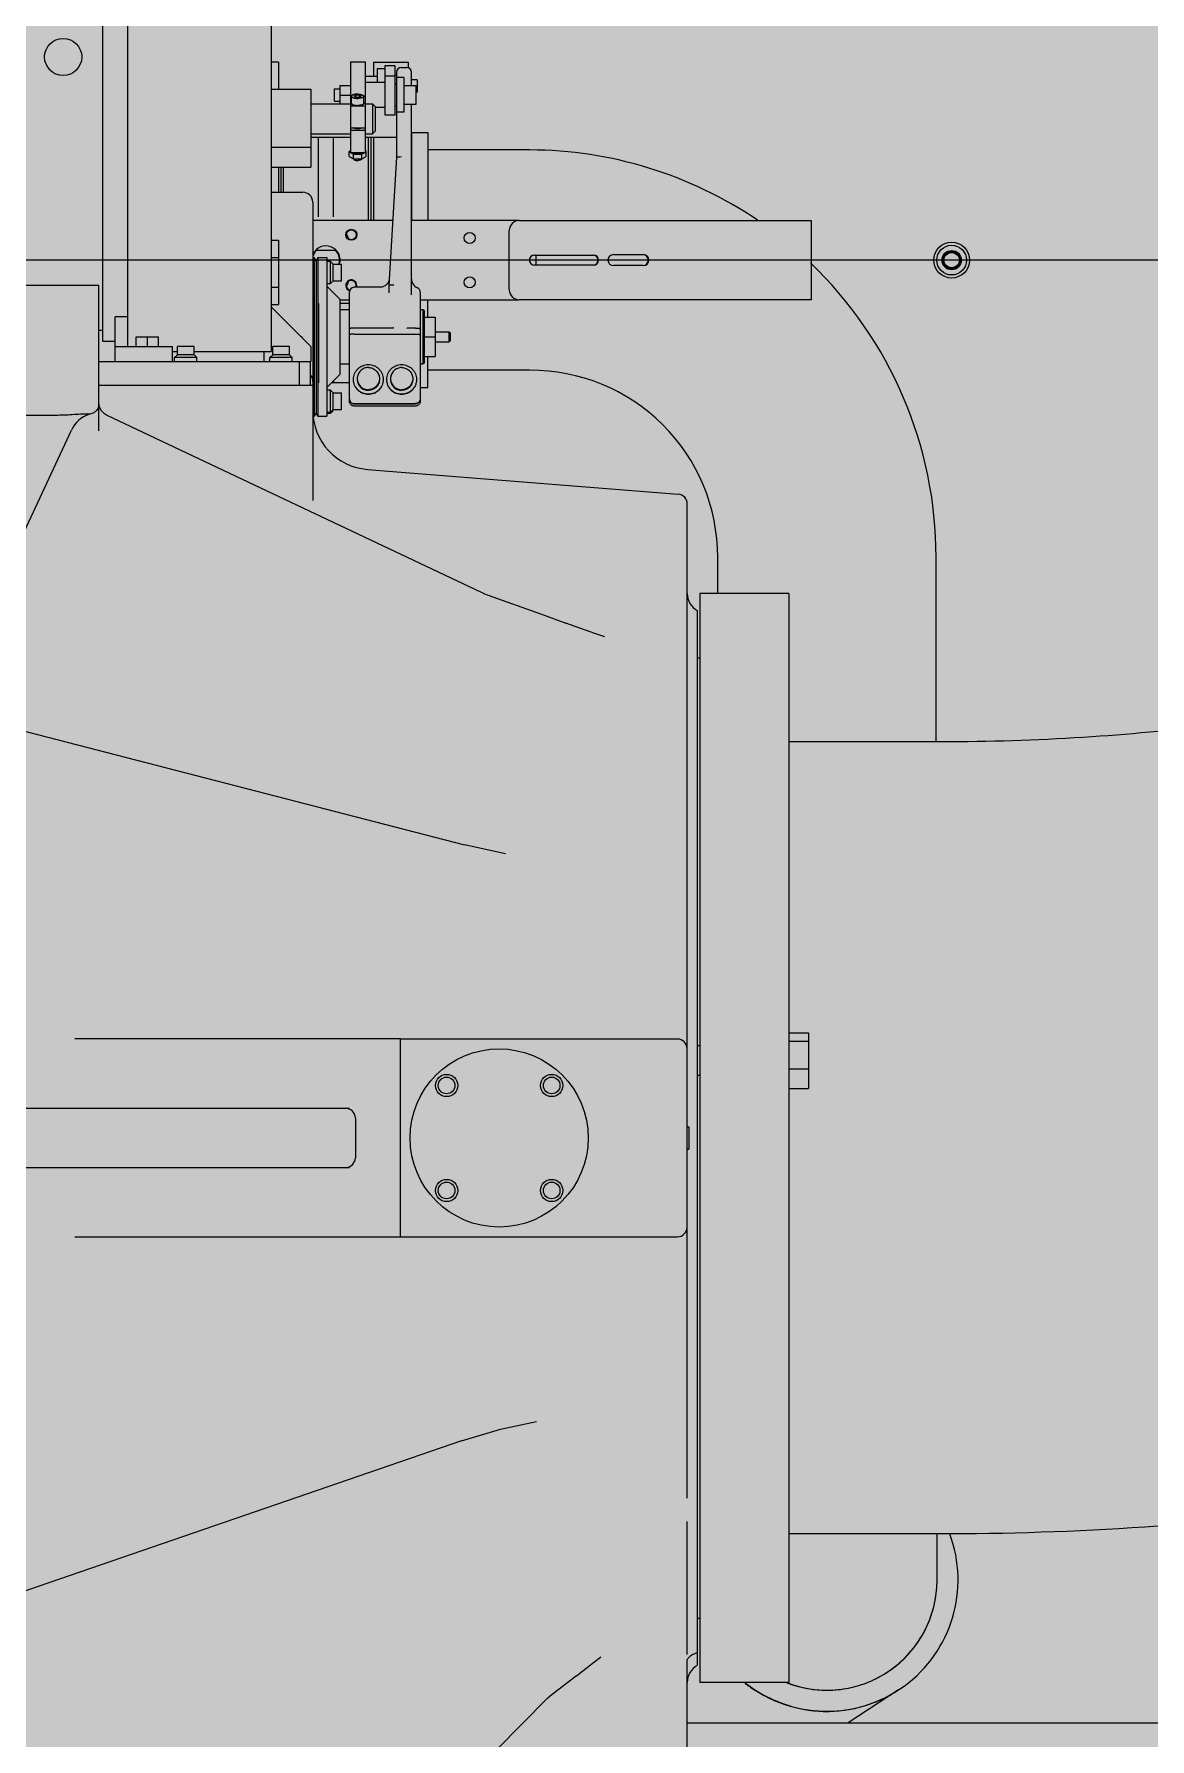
# Model space of a CAD drawing. Extents: x -18489 to 195597, y -1599 to 112111.
# Drawn here: x -14507.4 to -14435.9, y 2060.6 to 2169.8 of the extents above; entities that cross this region are included whole.
import ezdxf

# ---------------------------------------------------------------- set-up
doc = ezdxf.new("R2010")
doc.units = 0
doc.header["$LTSCALE"] = 100
for name, color, linetype in [('188K-SM-03-F10-MECH-EQ-Y2257103$0$0 Xref', 8, 'Continuous'), ('188K-SM-03-F10-MECH-EQ-Y2257103$0$M-EQU-FOUNDATION', 8, 'Continuous'), ('188K-SM-03-F10-MECH-EQ-Y2257103$0$Micron CUP L10 HVAC EQU$0$M-MECH-EQU', 136, 'Continuous'), ('188K-SM-03-F10-MECH-EQ-Y2257103$0$Micron CUP L10 HVAC EQU$0$M-PHASE1 AREA', 252, 'Continuous')]:
    doc.layers.add(name, color=color, linetype=linetype)

# ---------------------------------------------------------------- blocks, each defined once
blk = doc.blocks.new('188K-SM-03-F10-MECH-EQ-Y2257103$0$Micron CUP L10 HVAC EQU$0$A$C0c53ceb0')
at = {"layer": '188K-SM-03-F10-MECH-EQ-Y2257103$0$Micron CUP L10 HVAC EQU$0$M-PHASE1 AREA'}
for p, q in [((16401.61627, 12326.83731), (16401.61627, 12556.78257)), ((16417.47457, 12556.78257), (16417.47457, 12323.66565)), ((16509.45268, 12545.68177), (16509.45268, 12320.49399)), ((16514.1718, 12505.89668), (16509.45268, 12505.89668)), ((16514.1718, 12505.89649), (16514.1718, 12488.59191)), ((16560.19922, 12506.04009), (16569.71419, 12506.04009)), ((16560.19922, 12506.04009), (16560.19922, 12448.03219)), ((16569.71419, 12506.04009), (16569.71419, 12448.03219)), ((16577.63065, 12496.57405), (16569.71419, 12496.57405)), ((16574.91981, 12505.89668), (16597.18485, 12505.89668)), ((16574.91981, 12505.89649), (16574.91981, 12496.57405)), ((16577.63065, 12492.88018), (16577.63065, 12501.78826)), ((16577.63065, 12501.78826), (16582.40083, 12501.78826)), ((16582.40083, 12471.82967), (16582.40083, 12503.68195)), ((16582.40083, 12503.68195), (16588.74415, 12503.68195)), ((16582.40083, 12497.19174), (16588.74415, 12497.19174)), ((16588.74415, 12503.68195), (16588.74415, 12471.82967)), ((16589.7337, 12497.67144), (16588.74415, 12497.67144)), ((16589.7337, 12499.41767), (16589.7337, 12445.04455)), ((16594.50388, 12496.05184), (16589.7337, 12496.05184)), ((16592.7785, 12502.46272), (16596.33075, 12502.46272)), ((16594.50388, 12496.05184), (16594.50388, 12473.72336)), ((16597.18485, 12505.89649), (16597.18485, 12502.32744)), ((16599.37555, 12490.8207), (16599.37555, 12499.41767)), ((16509.45268, 12488.59191), (16534.82595, 12488.59191)), ((16534.82595, 12488.59191), (16534.82595, 12438.63194)), ((16550.10065, 12488.85218), (16553.44993, 12488.85218)), ((16550.10065, 12480.92303), (16550.10065, 12488.85218)), ((16553.44993, 12490.97925), (16560.19922, 12490.97925)), ((16553.44993, 12490.97925), (16553.44993, 12479.07693)), ((16582.40083, 12492.88018), (16569.71419, 12492.88018)), ((16588.74415, 12491.93503), (16589.3531, 12491.93503)), ((16594.50388, 12490.83763), (16602.44571, 12490.83763)), ((16603.00392, 12494.58859), (16599.37555, 12494.58859)), ((16602.44571, 12478.93757), (16602.44571, 12490.83763)), ((16603.00392, 12486.65944), (16602.44571, 12486.65944)), ((16603.00392, 12494.58859), (16603.00392, 12486.65944)), ((16534.82595, 12479.07693), (16560.19922, 12479.07693)), ((16550.10065, 12480.92303), (16553.44993, 12480.92303)), ((16553.44993, 12484.63594), (16560.19922, 12484.63594)), ((16560.19922, 12477.83603), (16569.71419, 12477.83603)), ((16560.93504, 12479.48489), (16560.93504, 12484.01507)), ((16563.75063, 12484.69197), (16562.60799, 12484.01507)), ((16562.60799, 12484.01507), (16563.75063, 12483.33817)), ((16563.75063, 12483.33817), (16563.75063, 12484.69197)), ((16566.03591, 12484.69197), (16563.75063, 12484.69197)), ((16563.75063, 12483.33817), (16566.03591, 12483.33817)), ((16567.17856, 12484.01507), (16566.03591, 12484.69197)), ((16566.03591, 12483.33817), (16566.03591, 12484.69197)), ((16566.03591, 12483.33817), (16567.17856, 12484.01507)), ((16568.8515, 12479.48489), (16568.8515, 12484.01507)), ((16569.71419, 12479.07693), (16574.47168, 12479.07693)), ((16574.47168, 12479.07693), (16576.05751, 12477.4911)), ((16574.47168, 12479.07693), (16574.47168, 12460.04698)), ((16576.05751, 12477.4911), (16576.05751, 12461.63281)), ((16582.40083, 12476.89502), (16576.05751, 12476.89502)), ((16588.74415, 12477.84018), (16589.3531, 12477.84018)), ((16594.50388, 12478.93757), (16602.44571, 12478.93757)), ((16599.37555, 12356.86786), (16599.37555, 12478.93757)), ((16560.19922, 12463.76862), (16569.71419, 12463.76862)), ((16588.74415, 12471.82967), (16582.40083, 12471.82967)), ((16594.50388, 12473.72336), (16589.7337, 12473.72336)), ((16534.82595, 12460.04698), (16560.19922, 12460.04698)), ((16560.19922, 12457.56047), (16534.82595, 12457.56047)), ((16539.78482, 12406.78234), (16539.78482, 12457.56047)), ((16549.2998, 12406.78234), (16549.2998, 12457.56047)), ((16560.19922, 12462.33804), (16569.71419, 12462.33804)), ((16569.71419, 12460.04698), (16574.47168, 12460.04698)), ((16589.7337, 12457.56047), (16569.71419, 12457.56047)), ((16571.69171, 12457.56047), (16571.69171, 12404.4036)), ((16573.33398, 12457.56047), (16573.33398, 12404.4036)), ((16574.47168, 12460.04698), (16576.05751, 12461.63281)), ((16574.91981, 12457.56047), (16574.91981, 12404.4036)), ((16599.37555, 12460.73226), (16609.87149, 12460.73226)), ((16599.37555, 12460.73226), (16599.37555, 12404.4036)), ((16609.87149, 12460.73226), (16609.87149, 12404.4036)), ((16509.45268, 12451.36136), (16534.82595, 12451.36136)), ((16560.19922, 12449.03399), (16559.3998, 12448.56042)), ((16559.3998, 12448.56042), (16560.19922, 12448.08685)), ((16559.3998, 12445.46082), (16559.3998, 12448.56042)), ((16559.3998, 12445.46082), (16562.14653, 12443.83366)), ((16560.19922, 12448.03219), (16569.71419, 12448.03219)), ((16560.29148, 12448.03219), (16562.14653, 12446.93326)), ((16562.14653, 12443.83366), (16562.14653, 12446.93326)), ((16562.14653, 12446.93326), (16567.64001, 12446.93326)), ((16562.14653, 12443.83366), (16567.64001, 12443.83366)), ((16562.48281, 12443.72027), (16562.48281, 12443.83366)), ((16567.30373, 12443.72027), (16567.30373, 12443.83366)), ((16567.64001, 12446.93326), (16569.49507, 12448.03219)), ((16567.64001, 12443.83366), (16567.64001, 12446.93326)), ((16567.64001, 12443.83366), (16570.38675, 12445.46082)), ((16570.38675, 12448.56042), (16569.71419, 12448.95884)), ((16569.71419, 12448.162), (16570.38675, 12448.56042)), ((16570.38675, 12445.46082), (16570.38675, 12448.56042)), ((16589.7337, 12445.04514), (16584.91278, 12362.96922)), ((16675.12837, 12449.60526), (16609.87311, 12449.60526)), ((16509.45268, 12438.63194), (16534.82595, 12438.63194)), ((16514.1718, 12438.63194), (16514.1718, 12422.49454)), ((16515.75763, 12438.63194), (16515.75763, 12422.49454)), ((16517.39291, 12422.49454), (16517.39291, 12438.63194)), ((16509.45268, 12422.49454), (16529.72592, 12422.49454)), ((16536.06924, 12416.15122), (16536.06924, 12225.11651)), ((16587.34653, 12404.4036), (16536.06924, 12404.4036)), ((16668.36387, 12404.4036), (16599.37555, 12404.4036)), ((16662.02055, 12360.00037), (16662.02055, 12398.06028)), ((16668.36387, 12404.4036), (16855.34205, 12404.4036)), ((16855.34205, 12404.4036), (16855.34205, 12353.65705)), ((16509.45268, 12391.79288), (16514.21016, 12391.79288)), ((16514.21016, 12391.79085), (16514.21016, 12350.69021)), ((18509.19987, 12379.03032), (13383.58898, 12379.03032)), ((16509.45268, 12380.75551), (16514.21016, 12380.75551)), ((16536.06924, 12380.62864), (16537.05402, 12380.62864)), ((16538.22596, 12378.59878), (16537.05402, 12380.62864)), ((16537.05402, 12380.62864), (16537.05402, 12279.13556)), ((16539.39791, 12380.62864), (16538.22596, 12378.59878)), ((16538.22596, 12378.59878), (16538.22596, 12281.16542)), ((16538.50982, 12385.37364), (16550.5748, 12385.37364)), ((16539.39791, 12380.62864), (16539.39791, 12279.13556)), ((16539.39791, 12380.62864), (16545.07675, 12380.62864)), ((16545.07675, 12380.62852), (16545.07675, 12279.13568)), ((16547.48721, 12378.24355), (16545.07675, 12378.24355)), ((16549.26334, 12376.44205), (16547.48721, 12378.24355)), ((16547.48721, 12363.98378), (16547.48721, 12378.24355)), ((16549.26334, 12365.78528), (16549.26334, 12376.44205)), ((16549.26334, 12376.44205), (16554.59172, 12376.44205)), ((16554.59172, 12365.78528), (16554.59172, 12376.44205)), ((16675.12675, 12377.73986), (16675.12675, 12380.32079)), ((16678.00571, 12382.20198), (16716.06562, 12382.20198)), ((16716.06562, 12375.85867), (16678.00571, 12375.85867)), ((16678.98039, 12382.21013), (16678.98309, 12375.85082)), ((16728.75226, 12382.58258), (16747.78221, 12382.58258)), ((16549.26334, 12365.78528), (16547.48721, 12363.98378)), ((16549.26334, 12365.78528), (16554.59172, 12365.78528)), ((16584.63612, 12365.17953), (16584.3238, 12364.61008)), ((16584.87566, 12365.74283), (16584.63612, 12365.17953)), ((16585.04421, 12366.26901), (16584.87566, 12365.74283)), ((16585.12745, 12366.62394), (16585.04421, 12366.26901)), ((16747.78221, 12375.47807), (16728.75226, 12375.47807)), ((16399.06189, 12362.86735), (16156.74715, 12362.86735)), ((16399.06189, 12269.64935), (16399.06189, 12362.86735)), ((16509.45268, 12361.72555), (16514.21016, 12361.72555)), ((16545.07675, 12363.98378), (16547.48721, 12363.98378)), ((16545.2997, 12362.13694), (16553.44993, 12353.98671)), ((16553.44993, 12353.98671), (16553.44993, 12305.77749)), ((16559.53951, 12288.58284), (16559.53951, 12358.55368)), ((16578.92635, 12361.59869), (16562.5843, 12361.59869)), ((16579.43907, 12361.61941), (16578.92635, 12361.59866)), ((16580.25883, 12361.7402), (16579.43907, 12361.61941)), ((16581.02993, 12361.95764), (16580.25883, 12361.7402)), ((16581.74415, 12362.25892), (16581.02993, 12361.95764)), ((16582.39572, 12362.63159), (16581.74415, 12362.25892)), ((16582.98087, 12363.06374), (16582.39572, 12362.63159)), ((16583.4975, 12363.54421), (16582.98087, 12363.06374)), ((16583.94494, 12364.0627), (16583.4975, 12363.54421)), ((16584.3238, 12364.61008), (16583.94494, 12364.0627)), ((16584.91278, 12362.96863), (16584.91278, 12358.09973)), ((16604.95767, 12358.55368), (16604.95767, 12288.58284)), ((16509.45268, 12350.68818), (16514.21016, 12350.68818)), ((16534.82595, 12323.66565), (16509.45268, 12349.03892)), ((16539.78482, 12351.27831), (16539.78482, 12300.50018)), ((16553.44993, 12353.65705), (16559.53951, 12353.65705)), ((16559.53951, 12351.27831), (16553.44993, 12351.27831)), ((16553.44993, 12347.28816), (16559.53951, 12347.28816)), ((16604.95767, 12353.65705), (16668.36387, 12353.65705)), ((16604.95767, 12347.28816), (16606.67036, 12347.28816)), ((16606.67036, 12347.28816), (16606.67036, 12312.47604)), ((16606.67036, 12347.28816), (16607.43156, 12346.84869)), ((16607.43156, 12346.84811), (16607.43156, 12312.91609)), ((16609.87149, 12342.56873), (16609.87149, 12353.65705)), ((16855.34205, 12353.65705), (16668.36387, 12353.65705)), ((16401.61627, 12333.97354), (16399.06189, 12333.97354)), ((16409.54542, 12314.15067), (16409.54542, 12342.6956)), ((16417.47457, 12342.6956), (16409.54542, 12342.6956)), ((16587.47913, 12335.46879), (16562.5843, 12335.46879)), ((16601.91287, 12335.46879), (16596.8092, 12335.46879)), ((16607.43156, 12342.56873), (16614.53608, 12342.56873)), ((16614.53608, 12342.56873), (16614.53608, 12317.19546)), ((16614.53608, 12333.0563), (16623.54359, 12333.0563)), ((16623.54359, 12333.0563), (16624.30479, 12332.2951)), ((16623.54359, 12326.7079), (16623.54359, 12333.0563)), ((16624.30479, 12327.4691), (16624.30479, 12332.2951)), ((16409.54542, 12326.83731), (16401.61627, 12326.83731)), ((16409.54542, 12323.66565), (16446.0195, 12323.66565)), ((16423.03131, 12323.66565), (16423.03131, 12329.83135)), ((16423.03131, 12329.83135), (16437.29109, 12329.83135)), ((16430.1612, 12323.66565), (16430.1612, 12329.83135)), ((16437.29109, 12323.66565), (16437.29109, 12329.83135)), ((16446.0195, 12323.66565), (16446.0195, 12314.15067)), ((16449.39414, 12318.33726), (16449.39414, 12323.66565)), ((16460.05077, 12323.66565), (16449.39429, 12323.66565)), ((16460.05092, 12318.33726), (16460.05092, 12323.66565)), ((16510.46761, 12318.33726), (16510.46761, 12323.66565)), ((16521.12423, 12323.66565), (16510.46775, 12323.66565)), ((16521.12438, 12318.33726), (16521.12438, 12323.66565)), ((16528.66024, 12329.83135), (16529.2692, 12329.83135)), ((16529.2692, 12329.22239), (16529.2692, 12329.83135)), ((16534.82595, 12323.66565), (16534.82595, 12314.15067)), ((16562.5843, 12331.56261), (16601.91287, 12331.56261)), ((16607.43156, 12329.8821), (16614.53608, 12329.8821)), ((16614.53608, 12326.7079), (16623.54359, 12326.7079)), ((16623.54359, 12326.7079), (16624.30479, 12327.4691)), ((16399.06189, 12314.15067), (16534.82595, 12314.15067)), ((16446.0195, 12320.49399), (16449.39414, 12320.49399)), ((16447.59264, 12316.56113), (16449.39414, 12318.33726)), ((16447.59264, 12314.15067), (16447.59264, 12316.56113)), ((16461.85242, 12316.56113), (16447.59264, 12316.56113)), ((16460.05092, 12318.33726), (16449.39414, 12318.33726)), ((16460.05092, 12320.49399), (16509.45268, 12320.49399)), ((16461.85242, 12316.56113), (16460.05092, 12318.33726)), ((16461.85242, 12314.15067), (16461.85242, 12316.56113)), ((16504.69519, 12320.49399), (16504.69519, 12314.15067)), ((16508.6661, 12316.56113), (16510.46761, 12318.33726)), ((16508.6661, 12314.15067), (16508.6661, 12316.56113)), ((16522.92588, 12316.56113), (16508.6661, 12316.56113)), ((16521.12438, 12318.33726), (16510.46761, 12318.33726)), ((16522.92588, 12316.56113), (16521.12438, 12318.33726)), ((16522.92588, 12314.15067), (16522.92588, 12316.56113)), ((16527.61994, 12298.67298), (16527.61994, 12314.15067)), ((16534.72445, 12298.67298), (16534.72445, 12314.15067)), ((16553.44993, 12312.47604), (16559.53951, 12312.47604)), ((16604.95767, 12312.47604), (16606.67036, 12312.47604)), ((16606.67036, 12312.47604), (16607.43156, 12312.91551)), ((16607.43156, 12317.19546), (16614.53608, 12317.19546)), ((16609.87149, 12297.32839), (16609.87149, 12317.19546)), ((16545.2997, 12297.62726), (16553.44993, 12305.77749)), ((16559.53951, 12300.50018), (16548.17262, 12300.50018)), ((16549.2998, 12301.62736), (16549.2998, 12300.50018)), ((16675.12675, 12308.45281), (16609.87149, 12308.45281)), ((16536.06924, 12298.67298), (16399.06189, 12298.67298)), ((16547.48721, 12295.78042), (16545.07675, 12295.78042)), ((16549.26334, 12293.97892), (16547.48721, 12295.78042)), ((16547.48721, 12281.52065), (16547.48721, 12295.78042)), ((16549.26334, 12283.32215), (16549.26334, 12293.97892)), ((16549.26334, 12293.97892), (16554.59172, 12293.97892)), ((16554.59172, 12283.32215), (16554.59172, 12293.97892)), ((16604.95767, 12297.32839), (16609.87149, 12297.32839)), ((16371.48844, 12279.57275), (16163.09084, 12279.59009)), ((16399.59649, 12284.77152), (16399.11073, 12286.77928)), ((16400.7828, 12282.52082), (16399.59649, 12284.77152)), ((16402.68858, 12280.51726), (16400.7828, 12282.52082)), ((16404.06415, 12279.65797), (16402.68858, 12280.51726)), ((16644.29793, 12165.99034), (16404.09348, 12279.64409)), ((16536.06924, 12279.13556), (16537.05402, 12279.13556)), ((16538.22596, 12281.16542), (16537.05402, 12279.13556)), ((16539.39791, 12279.13556), (16538.22596, 12281.16542)), ((16539.39791, 12279.13556), (16545.07675, 12279.13556)), ((16545.07675, 12281.52065), (16547.48721, 12281.52065)), ((16546.12814, 12280.7089), (16545.07675, 12280.7089)), ((16549.26334, 12283.32215), (16547.48721, 12281.52065)), ((16549.26334, 12283.32215), (16554.59172, 12283.32215)), ((16562.5843, 12287.14217), (16601.91287, 12287.14217)), ((16562.5843, 12286.98084), (16601.91287, 12286.98084)), ((16601.91287, 12285.53805), (16562.5843, 12285.53805)), ((16298.03649, 12090.96113), (16381.60223, 12270.16845)), ((16571.11055, 12244.94508), (16770.17061, 12229.10741)), ((16776.01083, 11873.67069), (16776.01083, 12222.77839)), ((16795.49994, 12165.4653), (16795.49994, 12188.73079)), ((16935.35261, 12070.31554), (16935.35261, 12188.73079)), ((16645.21946, 12165.59369), (16644.29796, 12165.99033)), ((16645.53507, 12165.47523), (16645.21946, 12165.59369)), ((16645.53503, 12165.47525), (16684.90158, 12151.23245)), ((16841.03198, 12165.4653), (16783.94212, 12165.4653)), ((16783.94212, 12165.46529), (16783.94212, 11467.70043)), ((16841.03198, 12165.46529), (16841.03198, 11467.70043)), ((16684.90158, 12151.23245), (16698.27476, 12146.43076)), ((16716.86611, 12139.82263), (16698.27476, 12146.43076)), ((16782.36758, 12154.46279), (16782.36758, 11478.69888)), ((16723.20427, 12137.57886), (16716.86611, 12139.82263)), ((16782.35379, 12124.25871), (16783.94212, 12124.25871)), ((16234.14426, 12107.4532), (16633.28612, 12004.42541)), ((16938.14512, 12070.31554), (16841.03198, 12070.31554)), ((16944.66539, 12070.3335), (16938.14512, 12070.31554)), ((16659.62716, 11998.65796), (16633.28743, 12004.42574)), ((16659.62716, 11998.65796), (16659.62392, 11998.65856)), ((16592.06804, 11880.01401), (16383.81501, 11880.01401)), ((16592.06804, 11879.93229), (16592.06804, 11753.22938)), ((16769.66751, 11879.93229), (16592.06804, 11879.93229)), ((16775.92911, 11759.49097), (16775.92911, 11873.67069)), ((16783.94212, 11875.62016), (16782.36758, 11875.62016)), ((16841.03198, 11883.94146), (16853.71861, 11883.94146)), ((16841.03198, 11878.61302), (16853.71861, 11878.61302)), ((16853.71861, 11883.94146), (16853.71861, 11848.26891)), ((16783.94212, 11856.59021), (16782.36758, 11856.59021)), ((16841.03198, 11860.77675), (16853.71861, 11860.77675)), ((16841.03198, 11848.26891), (16853.71861, 11848.26891)), ((15993.51408, 11835.61079), (16559.59871, 11835.61079)), ((16563.38282, 11829.26747), (16563.38282, 11803.8942)), ((16776.01083, 11823.72341), (16777.02576, 11823.72341)), ((16777.02576, 11823.72337), (16777.02576, 11809.4383)), ((16776.01083, 11809.43826), (16777.02576, 11809.43826)), ((16559.59875, 11797.55088), (15993.51418, 11797.55088)), ((16383.81501, 11753.14766), (16592.06804, 11753.14766)), ((16592.06804, 11753.22938), (16769.66751, 11753.22938)), ((16776.01083, 11585.81578), (16776.01083, 11759.49097)), ((16656.33059, 11629.99777), (16679.49781, 11635.00819)), ((16679.49822, 11635.00827), (16679.48814, 11635.00641)), ((16631.29826, 11622.62538), (16285.83656, 11503.58974)), ((16631.29936, 11622.6256), (16656.33059, 11629.99777)), ((16776.01083, 11485.72731), (16776.01083, 11570.94732)), ((16938.01055, 11562.85012), (16841.03198, 11562.85012)), ((16936.00203, 11533.36028), (16936.00203, 11562.85012)), ((16944.6414, 11562.86343), (16938.01055, 11562.85012)), ((16782.35379, 11508.90695), (16783.94212, 11508.90695)), ((16708.99714, 11475.18142), (16715.92475, 11480.47107)), ((16715.92475, 11480.47107), (16720.46661, 11483.91802)), ((16720.46655, 11483.918), (16720.69594, 11484.08155)), ((16776.01077, 11482.2573), (16776.01223, 11482.30991)), ((16776.01083, 11410.3827), (16776.01083, 11482.29268)), ((16776.01223, 11482.30991), (16776.42548, 11483.15567)), ((16776.42548, 11483.15567), (16778.36042, 11484.99543)), ((16778.36042, 11484.99543), (16778.94678, 11485.388)), ((16778.92661, 11485.37555), (16779.3844, 11485.64107)), ((16779.3844, 11485.64107), (16782.36758, 11486.93588)), ((16704.96362, 11472.06819), (16687.45109, 11458.46435)), ((16704.96362, 11472.06819), (16708.99714, 11475.18142)), ((16686.54983, 11457.66456), (16687.45101, 11458.46429)), ((16841.03198, 11467.70036), (16783.94212, 11467.70036)), ((16911.3949, 11462.95701), (16879.11876, 11441.81762)), ((16686.54998, 11457.6647), (16401.48984, 11169.27768)), ((16776.01083, 11441.81762), (18071.65559, 11441.81762))]:
    blk.add_line(p, q, dxfattribs=at)
for centre, radius in [((16376.243, 12509.20769), 11.89372), ((16560.77947, 12395.26748), 3.55226), ((16560.77947, 12395.26748), 3.17166), ((16636.64728, 12393.23936), 3.55226), ((16945.34209, 12379.03032), 11.4879), ((16945.34209, 12379.03032), 9.51498), ((16945.34209, 12379.03032), 6.17839), ((16945.34209, 12379.03032), 5.67682), ((16945.34209, 12379.03032), 5.29033), ((16945.34209, 12379.03032), 4.90973), ((16636.64728, 12364.82129), 3.55226), ((16655.50122, 11816.58083), 57.08986), ((16621.8607, 11850.22135), 7.12989), ((16621.8607, 11850.22135), 5.32839), ((16689.14174, 11850.22135), 7.12989), ((16689.14174, 11850.22135), 5.32839), ((16621.8607, 11782.94031), 7.12989), ((16621.8607, 11782.94031), 5.32839), ((16689.14174, 11782.94031), 7.12989), ((16689.14174, 11782.94031), 5.32839)]:
    blk.add_circle(centre, radius, dxfattribs=at)
for centre, radius, start, end in [((16592.7785, 12499.41792), 3.04479, 90, 180), ((16596.33075, 12499.41792), 3.04479, 0, 90), ((16589.3531, 12492.31563), 0.3806, 270, 0), ((16589.3531, 12477.45958), 0.3806, 0, 90), ((16674.47733, 12188.73079), 260.87528, 55.84772991, 89.85736929), ((16529.72592, 12416.15122), 6.34332, 0, 90), ((16668.36387, 12398.06028), 6.34332, 90, 180), ((16544.54231, 12379.03032), 9.12169, 343.34169816, 155.45454546), ((16552.66176, 12391.71696), 6.34332, 8.83283844, 38.41435594), ((16544.54231, 12379.03032), 8.75378, 133.56128448, 164.52042816), ((16544.54231, 12379.03032), 8.75378, 342.73550115, 46.43871552), ((16678.00571, 12379.03032), 3.17166, 90, 270), ((16716.06562, 12379.03032), 3.17166, 270, 90), ((16715.81189, 12379.03032), 3.17166, 274.68569801, 85.31430199), ((16728.75226, 12379.03032), 3.55226, 90, 270), ((16747.78221, 12379.03032), 3.55226, 270, 90), ((16747.52848, 12379.03032), 3.55226, 274.16545684, 85.83454316), ((16674.47733, 12188.73079), 260.87528, 0, 46.26205073), ((16560.77947, 12362.79317), 3.55226, 340.03499677, 251.84765396), ((16560.77947, 12362.79317), 3.17166, 337.53823738, 252.5844872), ((16552.66176, 12366.34369), 6.34332, 321.58564406, 351.16716156), ((16605.71886, 12367.13591), 6.34332, 180, 246.08346558), ((16545.83795, 12362.67518), 0.7612, 180, 225), ((16562.5843, 12358.5539), 3.04479, 90, 180), ((16601.91287, 12358.5539), 3.04479, 0, 66.08346558), ((16668.36387, 12360.00037), 6.34332, 180, 270), ((16529.01269, 12301.46991), 7.02237, 30.3321547, 34.77861289), ((16675.77616, 12188.73079), 119.72378, 0, 90.31079016), ((16545.83795, 12297.08901), 0.7612, 135, 180), ((16398.84921, 12262.12603), 19.02995, 108.65302278, 154.99993775), ((16392.71523, 12286.84975), 6.44555, 270.43156277, 272.25077166), ((16574.12914, 12282.88509), 38.05991, 180, 265.451), ((16546.12814, 12283.88056), 3.17166, 270, 349.89197358), ((16769.66751, 12222.78407), 6.34332, 0, 85.451), ((16788.69747, 12165.4633), 12.68664, 180, 240.06999585), ((16769.66751, 11873.67069), 6.2616, 0, 90), ((16557.0395, 11829.26747), 6.34332, 0, 90), ((16557.0395, 11803.8942), 6.34332, 270, 0), ((16769.66751, 11759.49097), 6.2616, 270, 0), ((16865.42628, 11533.32123), 84.04896, 231.45713016, 20.57758149), ((16865.42628, 11533.32123), 70.57575, 248.7628907, 0), ((16788.69747, 11467.69836), 12.68664, 119.93000415, 180), ((16865.13691, 11533.2075), 83.98641, 231.33661504, 233.82976437), ((16865.18048, 11533.26644), 84.05972, 233.82950208, 234.52925997), ((16865.19021, 11533.28599), 84.08128, 234.53158801, 241.24754211), ((16865.19862, 11533.31184), 84.10799, 241.25099112, 241.63136309), ((16865.23703, 11533.39218), 84.19694, 241.63433711, 261.24000892), ((16865.45028, 11533.39867), 70.62972, 248.8695991, 249.59933703), ((16865.42567, 11533.33679), 70.56315, 249.60055185, 270.00048994), ((16865.22126, 11533.48899), 84.30262, 291.09416367, 298.82928079), ((16865.26383, 11533.39056), 84.19585, 298.83619751, 303.22314305), ((16865.25684, 11533.48748), 84.29415, 261.23656794, 263.26089795), ((16865.24946, 11533.45161), 84.25765, 263.26302024, 267.99506436), ((16865.25206, 11533.53572), 84.3418, 267.99529832, 270.12039383), ((16865.25206, 11533.49348), 84.29956, 270.12045476, 271.28089915), ((16865.25224, 11533.42235), 84.22845, 271.28185913, 275.53235012), ((16865.24003, 11533.53134), 84.33811, 275.53346404, 279.41978337), ((16865.2617, 11533.39449), 84.19955, 279.42047787, 283.28578451), ((16865.23348, 11533.50072), 84.30942, 283.28786319, 287.82022417), ((16865.27684, 11533.36408), 84.16607, 287.82059027, 291.08946635)]:
    blk.add_arc(centre, radius, start, end, dxfattribs=at)
for points, knots in [([(16564.89327, 12485.36887), (16564.63572, 12485.36887), (16564.25193, 12485.35617), (16563.74725, 12485.31314), (16563.38241, 12485.2687), (16563.03206, 12485.21232), (16562.69956, 12485.14453), (16562.38808, 12485.066), (16562.10057, 12484.9775), (16561.87854, 12484.89441), (16561.7155, 12484.82313), (16561.57005, 12484.75267), (16561.40742, 12484.66097), (16561.23981, 12484.5416), (16561.10658, 12484.4167), (16561.00904, 12484.28695), (16560.95801, 12484.17282), (16560.93829, 12484.08213), (16560.93504, 12484.03727), (16560.93504, 12484.01507)], [0, 0, 0, 0, 0.1745988697, 0.2600579958, 0.3433212556, 0.4237029607, 0.5005582458, 0.5732949316, 0.641387248, 0.7043927255, 0.7338827608, 0.7619852213, 0.8139421402, 0.860256661, 0.9011649159, 0.9372618826, 0.9696314474, 0.9849504909, 1, 1, 1, 1]), ([(16564.89327, 12485.36887), (16565.15082, 12485.36887), (16565.53461, 12485.35617), (16566.03929, 12485.31314), (16566.40414, 12485.2687), (16566.75448, 12485.21232), (16567.08698, 12485.14453), (16567.39847, 12485.066), (16567.68597, 12484.9775), (16567.908, 12484.89441), (16568.07104, 12484.82313), (16568.2165, 12484.75267), (16568.37913, 12484.66097), (16568.54674, 12484.5416), (16568.67996, 12484.4167), (16568.7775, 12484.28695), (16568.82853, 12484.17282), (16568.84825, 12484.08213), (16568.8515, 12484.03727), (16568.8515, 12484.01507)], [0, 0, 0, 0, 0.1745988697, 0.2600579958, 0.3433212556, 0.4237029607, 0.5005582458, 0.5732949316, 0.641387248, 0.7043927255, 0.7338827608, 0.7619852213, 0.8139421402, 0.860256661, 0.9011649159, 0.9372618826, 0.9696314474, 0.9849504909, 1, 1, 1, 1]), ([(16560.93504, 12484.01507), (16560.93504, 12483.99287), (16560.93829, 12483.94801), (16560.95801, 12483.85732), (16561.00904, 12483.74319), (16561.10658, 12483.61344), (16561.23981, 12483.48854), (16561.40742, 12483.36918), (16561.57005, 12483.27747), (16561.7155, 12483.20701), (16561.87854, 12483.13573), (16562.10057, 12483.05264), (16562.38808, 12482.96414), (16562.69956, 12482.88561), (16563.03206, 12482.81783), (16563.38241, 12482.76144), (16563.74725, 12482.717), (16564.25193, 12482.67397), (16564.63572, 12482.66128), (16564.89327, 12482.66128)], [0, 0, 0, 0, 0.0150495091, 0.0303685526, 0.0627381174, 0.0988350841, 0.139743339, 0.1860578598, 0.2380147787, 0.2661172392, 0.2956072745, 0.358612752, 0.4267050684, 0.4994417542, 0.5762970393, 0.6566787444, 0.7399420042, 0.8254011303, 1, 1, 1, 1]), ([(16560.93504, 12479.48489), (16560.93504, 12479.45898), (16560.93949, 12479.40645), (16560.95936, 12479.32845), (16560.99226, 12479.25117), (16561.03798, 12479.17489), (16561.09628, 12479.09982), (16561.16692, 12479.02614), (16561.24968, 12478.95405), (16561.38029, 12478.85699), (16561.57366, 12478.74219), (16561.84086, 12478.61841), (16562.14747, 12478.50573), (16562.36662, 12478.4416), (16562.48183, 12478.41133)], [0, 0, 0, 0, 0.039012118, 0.0789688686, 0.1207391778, 0.1650636176, 0.2125331407, 0.2635927064, 0.318558126, 0.3776368025, 0.5084785777, 0.6563487479, 0.8205946663, 1, 1, 1, 1]), ([(16562.48183, 12478.41133), (16562.66144, 12478.36413), (16563.03895, 12478.28211), (16563.62904, 12478.19571), (16564.25265, 12478.14289), (16564.67807, 12478.13109), (16564.89327, 12478.13109)], [0, 0, 0, 0, 0.2289293179, 0.4756840764, 0.734715221, 1, 1, 1, 1]), ([(16568.8515, 12484.01507), (16568.8515, 12483.99287), (16568.84825, 12483.94801), (16568.82853, 12483.85732), (16568.7775, 12483.74319), (16568.67996, 12483.61344), (16568.54674, 12483.48854), (16568.37913, 12483.36918), (16568.2165, 12483.27747), (16568.07104, 12483.20701), (16567.908, 12483.13573), (16567.68597, 12483.05264), (16567.39847, 12482.96414), (16567.08698, 12482.88561), (16566.75448, 12482.81783), (16566.40414, 12482.76144), (16566.03929, 12482.717), (16565.53461, 12482.67397), (16565.15082, 12482.66128), (16564.89327, 12482.66128)], [0, 0, 0, 0, 0.0150495091, 0.0303685526, 0.0627381174, 0.0988350841, 0.139743339, 0.1860578598, 0.2380147787, 0.2661172392, 0.2956072745, 0.358612752, 0.4267050684, 0.4994417542, 0.5762970393, 0.6566787444, 0.7399420042, 0.8254011303, 1, 1, 1, 1]), ([(16567.30471, 12478.41133), (16567.1251, 12478.36413), (16566.74759, 12478.28211), (16566.15751, 12478.19571), (16565.53389, 12478.14289), (16565.10847, 12478.13109), (16564.89327, 12478.13109)], [0, 0, 0, 0, 0.2289293179, 0.4756840764, 0.734715221, 1, 1, 1, 1]), ([(16568.8515, 12479.48489), (16568.8515, 12479.45898), (16568.84705, 12479.40645), (16568.82719, 12479.32845), (16568.79428, 12479.25117), (16568.74856, 12479.17489), (16568.69027, 12479.09982), (16568.61962, 12479.02614), (16568.53687, 12478.95405), (16568.40625, 12478.85699), (16568.21288, 12478.74219), (16567.94568, 12478.61841), (16567.63908, 12478.50573), (16567.41992, 12478.4416), (16567.30471, 12478.41133)], [0, 0, 0, 0, 0.039012118, 0.0789688686, 0.1207391778, 0.1650636176, 0.2125331407, 0.2635927064, 0.318558126, 0.3776368025, 0.5084785777, 0.6563487479, 0.8205946663, 1, 1, 1, 1]), ([(16564.89327, 12463.13643), (16564.62633, 12463.13643), (16564.11652, 12463.16381), (16563.42027, 12463.28468), (16562.92632, 12463.44942), (16562.63543, 12463.62167), (16562.5301, 12463.71734), (16562.49121, 12463.76706)], [0, 0, 0, 0, 0.3155386531, 0.6017381695, 0.8340558254, 0.925385251, 1, 1, 1, 1]), ([(16567.29533, 12463.76706), (16567.25644, 12463.71734), (16567.15111, 12463.62167), (16566.86022, 12463.44942), (16566.36628, 12463.28468), (16565.67003, 12463.16381), (16565.16021, 12463.13643), (16564.89327, 12463.13643)], [0, 0, 0, 0, 0.074614749, 0.1659441746, 0.3982618305, 0.6844613469, 1, 1, 1, 1]), ([(16561.08532, 12448.03106), (16561.1635, 12447.96528), (16561.34803, 12447.84018), (16561.66956, 12447.68104), (16562.05207, 12447.53829), (16562.32961, 12447.45974), (16562.4769, 12447.42313)], [0, 0, 0, 0, 0.2003933238, 0.4348502657, 0.7023289912, 1, 1, 1, 1]), ([(16562.4769, 12447.42313), (16562.65869, 12447.37794), (16563.03901, 12447.29935), (16563.63133, 12447.21646), (16564.25449, 12447.16585), (16564.67882, 12447.15455), (16564.89327, 12447.15455)], [0, 0, 0, 0, 0.2306320542, 0.4776703186, 0.7359646394, 1, 1, 1, 1]), ([(16562.48281, 12443.72027), (16562.48281, 12443.70675), (16562.48479, 12443.67943), (16562.4968, 12443.62421), (16562.52787, 12443.5547), (16562.58728, 12443.47569), (16562.6684, 12443.39963), (16562.77048, 12443.32694), (16562.89261, 12443.25808), (16563.03374, 12443.19363), (16563.19258, 12443.13418), (16563.36767, 12443.08028), (16563.55736, 12443.03246), (16563.75984, 12442.99118), (16564.04898, 12442.94466), (16564.42796, 12442.90607), (16564.73643, 12442.89585), (16564.89327, 12442.89585)], [0, 0, 0, 0, 0.015050095, 0.0303697371, 0.0627405449, 0.0988389228, 0.1397487375, 0.1860650934, 0.2380239933, 0.2956077737, 0.3586156747, 0.4267106617, 0.4994501355, 0.5763084177, 0.6566932299, 0.8253943783, 1, 1, 1, 1]), ([(16564.89327, 12447.15455), (16565.10772, 12447.15455), (16565.53205, 12447.16585), (16566.15521, 12447.21646), (16566.74753, 12447.29935), (16567.12785, 12447.37794), (16567.30964, 12447.42313)], [0, 0, 0, 0, 0.2640353606, 0.5223296814, 0.7693679458, 1, 1, 1, 1]), ([(16567.30373, 12443.72027), (16567.30373, 12443.70675), (16567.30175, 12443.67943), (16567.28975, 12443.62421), (16567.25867, 12443.5547), (16567.19927, 12443.47569), (16567.11814, 12443.39963), (16567.01607, 12443.32694), (16566.89393, 12443.25808), (16566.75281, 12443.19363), (16566.59396, 12443.13418), (16566.41887, 12443.08028), (16566.22918, 12443.03246), (16566.0267, 12442.99118), (16565.73756, 12442.94466), (16565.35858, 12442.90607), (16565.05011, 12442.89585), (16564.89327, 12442.89585)], [0, 0, 0, 0, 0.015050095, 0.0303697371, 0.0627405449, 0.0988389228, 0.1397487375, 0.1860650934, 0.2380239933, 0.2956077737, 0.3586156747, 0.4267106617, 0.4994501355, 0.5763084177, 0.6566932299, 0.8253943783, 1, 1, 1, 1]), ([(16567.30964, 12447.42313), (16567.45693, 12447.45974), (16567.73447, 12447.53829), (16568.11698, 12447.68104), (16568.43851, 12447.84018), (16568.62305, 12447.96528), (16568.70122, 12448.03106)], [0, 0, 0, 0, 0.2976710088, 0.5651497343, 0.7996066762, 1, 1, 1, 1]), ([(16589.7337, 12445.04455), (16589.7337, 12445.05392), (16589.75594, 12445.07676), (16589.79753, 12445.10931), (16589.87181, 12445.1464), (16590.0225, 12445.19257), (16590.27854, 12445.23062), (16590.82688, 12445.28831), (16591.67233, 12445.32247), (16592.39029, 12445.31678), (16592.7785, 12445.30554)], [0, 0, 0, 0, 0.0090844089, 0.0271907757, 0.0536044474, 0.0878675778, 0.180327543, 0.3035282425, 0.6232436268, 1, 1, 1, 1]), ([(16584.91278, 12362.96922), (16584.91278, 12362.97868), (16584.93583, 12363.00158), (16584.97805, 12363.03425), (16585.05336, 12363.0714), (16585.20484, 12363.11736), (16585.4613, 12363.15514), (16586.00936, 12363.21256), (16586.85352, 12363.24655), (16587.5702, 12363.24084), (16587.95757, 12363.22962)], [0, 0, 0, 0, 0.0091856884, 0.027590296, 0.0543390402, 0.0888328543, 0.1814587651, 0.3046652308, 0.6239993792, 1, 1, 1, 1]), ([(16562.5843, 12335.46879), (16562.19561, 12335.46879), (16561.47609, 12335.44888), (16560.63062, 12335.37592), (16560.08179, 12335.28186), (16559.82808, 12335.2184), (16559.67654, 12335.15776), (16559.59179, 12335.11203), (16559.53951, 12335.05811), (16559.53951, 12335.02309)], [0, 0, 0, 0, 0.3722471448, 0.6890124805, 0.8117982476, 0.9048896442, 0.9396154679, 0.966459883, 1, 1, 1, 1]), ([(16587.95757, 12335.65538), (16587.93261, 12335.61896), (16587.79775, 12335.49896), (16587.61048, 12335.46877), (16587.47913, 12335.46879)], [0, 0, 0, 0, 0.2515514417, 1, 1, 1, 1]), ([(16596.8092, 12335.46879), (16596.67783, 12335.46878), (16596.4899, 12335.49845), (16596.35612, 12335.61925), (16596.33075, 12335.65538)], [0, 0, 0, 0, 0.7485115328, 1, 1, 1, 1]), ([(16601.91287, 12335.46879), (16602.30157, 12335.46879), (16603.02108, 12335.44888), (16603.86656, 12335.37592), (16604.41539, 12335.28186), (16604.6691, 12335.2184), (16604.82063, 12335.15776), (16604.90539, 12335.11203), (16604.95767, 12335.05811), (16604.95767, 12335.02309)], [0, 0, 0, 0, 0.3722471448, 0.6890124805, 0.8117982476, 0.9048896442, 0.9396154679, 0.966459883, 1, 1, 1, 1]), ([(16562.5843, 12331.56261), (16562.19573, 12331.56261), (16561.63146, 12331.55401), (16560.91373, 12331.52259), (16560.45822, 12331.49215), (16560.08361, 12331.45536), (16559.80572, 12331.41513), (16559.63653, 12331.37485), (16559.55882, 12331.33989), (16559.53951, 12331.31662), (16559.53951, 12331.30695)], [0, 0, 0, 0, 0.3785624291, 0.5496621844, 0.6998006394, 0.823414797, 0.9158700639, 0.9742209962, 0.9905804693, 1, 1, 1, 1]), ([(16601.91287, 12331.56261), (16602.30145, 12331.56261), (16602.86572, 12331.55401), (16603.58345, 12331.52259), (16604.03896, 12331.49215), (16604.41356, 12331.45536), (16604.69146, 12331.41513), (16604.86065, 12331.37485), (16604.93836, 12331.33989), (16604.95767, 12331.31662), (16604.95767, 12331.30695)], [0, 0, 0, 0, 0.3785624291, 0.5496621844, 0.6998006394, 0.823414797, 0.9158700639, 0.9742209962, 0.9905804693, 1, 1, 1, 1]), ([(16562.20373, 12302.62527), (16562.20373, 12303.24616), (16562.32642, 12304.49145), (16562.87142, 12306.28486), (16563.75642, 12307.93834), (16564.94741, 12309.38739), (16566.39854, 12310.57664), (16568.05428, 12311.46024), (16569.85006, 12312.00441), (16571.09692, 12312.12688), (16571.71868, 12312.12688)], [0, 0, 0, 0, 0.1249136812, 0.249840511, 0.3747915986, 0.4997745418, 0.6247912818, 0.7498415897, 0.8749112144, 1, 1, 1, 1]), ([(16571.71868, 12310.24392), (16571.25279, 12310.24392), (16570.31847, 12310.15214), (16568.97282, 12309.7444), (16567.73212, 12309.08227), (16566.64473, 12308.19114), (16565.75228, 12307.10531), (16565.08911, 12305.8663), (16564.68073, 12304.52244), (16564.58879, 12303.5893), (16564.58879, 12303.12405)], [0, 0, 0, 0, 0.1250861532, 0.2501591966, 0.3752080125, 0.5002251665, 0.625208041, 0.7501592369, 0.8750861818, 1, 1, 1, 1]), ([(16571.71868, 12312.12688), (16572.34044, 12312.12688), (16573.5873, 12312.00441), (16575.38308, 12311.46024), (16577.03882, 12310.57664), (16578.48995, 12309.38739), (16579.68095, 12307.93834), (16580.56595, 12306.28486), (16581.11094, 12304.49145), (16581.23363, 12303.24616), (16581.23363, 12302.62527)], [0, 0, 0, 0, 0.1250887856, 0.2501584103, 0.3752087182, 0.5002254582, 0.6252084014, 0.750159489, 0.8750863188, 1, 1, 1, 1]), ([(16571.71868, 12310.24392), (16572.18458, 12310.24392), (16573.11889, 12310.15214), (16574.46454, 12309.7444), (16575.70524, 12309.08227), (16576.79263, 12308.19114), (16577.68509, 12307.10531), (16578.34825, 12305.8663), (16578.75664, 12304.52244), (16578.84857, 12303.5893), (16578.84857, 12303.12405)], [0, 0, 0, 0, 0.1250861532, 0.2501591966, 0.3752080125, 0.5002251665, 0.625208041, 0.7501592369, 0.8750861818, 1, 1, 1, 1]), ([(16583.51728, 12302.59777), (16583.51728, 12303.21865), (16583.63997, 12304.46394), (16584.18496, 12306.25735), (16585.06996, 12307.91083), (16586.26096, 12309.35989), (16587.71209, 12310.54913), (16589.36783, 12311.43274), (16591.16361, 12311.97691), (16592.41047, 12312.09938), (16593.03223, 12312.09938)], [0, 0, 0, 0, 0.1249136812, 0.249840511, 0.3747915986, 0.4997745418, 0.6247912818, 0.7498415897, 0.8749112144, 1, 1, 1, 1]), ([(16593.03223, 12310.21641), (16592.56633, 12310.21641), (16591.63202, 12310.12463), (16590.28637, 12309.7169), (16589.04567, 12309.05476), (16587.95828, 12308.16364), (16587.06583, 12307.0778), (16586.40266, 12305.8388), (16585.99427, 12304.49493), (16585.90234, 12303.56179), (16585.90234, 12303.09654)], [0, 0, 0, 0, 0.1250861532, 0.2501591966, 0.3752080125, 0.5002251665, 0.625208041, 0.7501592369, 0.8750861818, 1, 1, 1, 1]), ([(16593.03223, 12312.09938), (16593.65399, 12312.09938), (16594.90085, 12311.97691), (16596.69663, 12311.43274), (16598.35237, 12310.54913), (16599.8035, 12309.35989), (16600.99449, 12307.91083), (16601.87949, 12306.25735), (16602.42449, 12304.46394), (16602.54718, 12303.21865), (16602.54718, 12302.59777)], [0, 0, 0, 0, 0.1250887856, 0.2501584103, 0.3752087182, 0.5002254582, 0.6252084014, 0.750159489, 0.8750863188, 1, 1, 1, 1]), ([(16593.03223, 12310.21641), (16593.49812, 12310.21641), (16594.43244, 12310.12463), (16595.77809, 12309.7169), (16597.01879, 12309.05476), (16598.10618, 12308.16364), (16598.99863, 12307.0778), (16599.6618, 12305.8388), (16600.07019, 12304.49493), (16600.16212, 12303.56179), (16600.16212, 12303.09654)], [0, 0, 0, 0, 0.1250861532, 0.2501591966, 0.3752080125, 0.5002251665, 0.625208041, 0.7501592369, 0.8750861818, 1, 1, 1, 1]), ([(16535.07378, 12305.01629), (16535.27779, 12304.66762), (16535.89258, 12303.30775), (16536.06924, 12301.79483), (16536.06924, 12300.71603)], [0, 0, 0, 0, 0.2724456187, 1, 1, 1, 1]), ([(16571.71868, 12293.12366), (16571.09692, 12293.12366), (16569.85006, 12293.24613), (16568.05428, 12293.7903), (16566.39854, 12294.6739), (16564.94741, 12295.86315), (16563.75642, 12297.31221), (16562.87142, 12298.96568), (16562.32642, 12300.75909), (16562.20373, 12302.00438), (16562.20373, 12302.62527)], [0, 0, 0, 0, 0.1250887856, 0.2501584103, 0.3752087182, 0.5002254582, 0.6252084014, 0.750159489, 0.8750863188, 1, 1, 1, 1]), ([(16571.71868, 12292.95023), (16571.09692, 12292.95023), (16569.85006, 12293.0727), (16568.05428, 12293.61687), (16566.39854, 12294.50048), (16564.94741, 12295.68972), (16563.75642, 12297.13878), (16562.87142, 12298.79226), (16562.32642, 12300.58566), (16562.20373, 12301.83095), (16562.20373, 12302.45184)], [0, 0, 0, 0, 0.1250887856, 0.2501584103, 0.3752087182, 0.5002254582, 0.6252084014, 0.750159489, 0.8750863188, 1, 1, 1, 1]), ([(16564.58879, 12303.12405), (16564.58879, 12302.65879), (16564.68073, 12301.72565), (16565.08911, 12300.38179), (16565.75228, 12299.14278), (16566.64473, 12298.05695), (16567.73212, 12297.16583), (16568.97282, 12296.50369), (16570.31847, 12296.09595), (16571.25279, 12296.00417), (16571.71868, 12296.00417)], [0, 0, 0, 0, 0.1249138182, 0.2498407631, 0.374791959, 0.4997748335, 0.6247919875, 0.7498408034, 0.8749138468, 1, 1, 1, 1]), ([(16564.58879, 12302.73417), (16564.58879, 12302.26891), (16564.68073, 12301.33577), (16565.08911, 12299.99191), (16565.75228, 12298.7529), (16566.64473, 12297.66707), (16567.73212, 12296.77595), (16568.97282, 12296.11381), (16570.31847, 12295.70607), (16571.25279, 12295.61429), (16571.71868, 12295.61429)], [0, 0, 0, 0, 0.1249138182, 0.2498407631, 0.374791959, 0.4997748335, 0.6247919875, 0.7498408034, 0.8749138468, 1, 1, 1, 1]), ([(16578.84857, 12303.12405), (16578.84857, 12302.65879), (16578.75664, 12301.72565), (16578.34825, 12300.38179), (16577.68509, 12299.14278), (16576.79263, 12298.05695), (16575.70524, 12297.16583), (16574.46454, 12296.50369), (16573.11889, 12296.09595), (16572.18458, 12296.00417), (16571.71868, 12296.00417)], [0, 0, 0, 0, 0.1249138182, 0.2498407631, 0.374791959, 0.4997748335, 0.6247919875, 0.7498408034, 0.8749138468, 1, 1, 1, 1]), ([(16578.84857, 12302.73417), (16578.84857, 12302.26891), (16578.75664, 12301.33577), (16578.34825, 12299.99191), (16577.68509, 12298.7529), (16576.79263, 12297.66707), (16575.70524, 12296.77595), (16574.46454, 12296.11381), (16573.11889, 12295.70607), (16572.18458, 12295.61429), (16571.71868, 12295.61429)], [0, 0, 0, 0, 0.1249138182, 0.2498407631, 0.374791959, 0.4997748335, 0.6247919875, 0.7498408034, 0.8749138468, 1, 1, 1, 1]), ([(16581.23363, 12302.62527), (16581.23363, 12302.00438), (16581.11094, 12300.75909), (16580.56595, 12298.96568), (16579.68095, 12297.31221), (16578.48995, 12295.86315), (16577.03882, 12294.6739), (16575.38308, 12293.7903), (16573.5873, 12293.24613), (16572.34044, 12293.12366), (16571.71868, 12293.12366)], [0, 0, 0, 0, 0.1249136812, 0.249840511, 0.3747915986, 0.4997745418, 0.6247912818, 0.7498415897, 0.8749112144, 1, 1, 1, 1]), ([(16581.23363, 12302.45184), (16581.23363, 12301.83095), (16581.11094, 12300.58566), (16580.56595, 12298.79226), (16579.68095, 12297.13878), (16578.48995, 12295.68972), (16577.03882, 12294.50048), (16575.38308, 12293.61687), (16573.5873, 12293.0727), (16572.34044, 12292.95023), (16571.71868, 12292.95023)], [0, 0, 0, 0, 0.1249136812, 0.249840511, 0.3747915986, 0.4997745418, 0.6247912818, 0.7498415897, 0.8749112144, 1, 1, 1, 1]), ([(16593.03223, 12293.09615), (16592.41047, 12293.09615), (16591.16361, 12293.21862), (16589.36783, 12293.76279), (16587.71209, 12294.6464), (16586.26096, 12295.83564), (16585.06996, 12297.2847), (16584.18496, 12298.93818), (16583.63997, 12300.73159), (16583.51728, 12301.97688), (16583.51728, 12302.59777)], [0, 0, 0, 0, 0.1250887856, 0.2501584103, 0.3752087182, 0.5002254582, 0.6252084014, 0.750159489, 0.8750863188, 1, 1, 1, 1]), ([(16593.03223, 12292.92273), (16592.41047, 12292.92273), (16591.16361, 12293.04519), (16589.36783, 12293.58936), (16587.71209, 12294.47297), (16586.26096, 12295.66221), (16585.06996, 12297.11127), (16584.18496, 12298.76475), (16583.63997, 12300.55816), (16583.51728, 12301.80345), (16583.51728, 12302.42434)], [0, 0, 0, 0, 0.1250887856, 0.2501584103, 0.3752087182, 0.5002254582, 0.6252084014, 0.750159489, 0.8750863188, 1, 1, 1, 1]), ([(16585.90234, 12303.09654), (16585.90234, 12302.63129), (16585.99427, 12301.69815), (16586.40266, 12300.35428), (16587.06583, 12299.11528), (16587.95828, 12298.02945), (16589.04567, 12297.13832), (16590.28637, 12296.47618), (16591.63202, 12296.06845), (16592.56633, 12295.97667), (16593.03223, 12295.97667)], [0, 0, 0, 0, 0.1249138182, 0.2498407631, 0.374791959, 0.4997748335, 0.6247919875, 0.7498408034, 0.8749138468, 1, 1, 1, 1]), ([(16585.90234, 12302.70666), (16585.90234, 12302.24141), (16585.99427, 12301.30827), (16586.40266, 12299.96441), (16587.06583, 12298.7254), (16587.95828, 12297.63957), (16589.04567, 12296.74844), (16590.28637, 12296.0863), (16591.63202, 12295.67857), (16592.56633, 12295.58679), (16593.03223, 12295.58679)], [0, 0, 0, 0, 0.1249138182, 0.2498407631, 0.374791959, 0.4997748335, 0.6247919875, 0.7498408034, 0.8749138468, 1, 1, 1, 1]), ([(16600.16212, 12303.09654), (16600.16212, 12302.63129), (16600.07019, 12301.69815), (16599.6618, 12300.35428), (16598.99863, 12299.11528), (16598.10618, 12298.02945), (16597.01879, 12297.13832), (16595.77809, 12296.47618), (16594.43244, 12296.06845), (16593.49812, 12295.97667), (16593.03223, 12295.97667)], [0, 0, 0, 0, 0.1249138182, 0.2498407631, 0.374791959, 0.4997748335, 0.6247919875, 0.7498408034, 0.8749138468, 1, 1, 1, 1]), ([(16600.16212, 12302.70666), (16600.16212, 12302.24141), (16600.07019, 12301.30827), (16599.6618, 12299.96441), (16598.99863, 12298.7254), (16598.10618, 12297.63957), (16597.01879, 12296.74844), (16595.77809, 12296.0863), (16594.43244, 12295.67857), (16593.49812, 12295.58679), (16593.03223, 12295.58679)], [0, 0, 0, 0, 0.1249138182, 0.2498407631, 0.374791959, 0.4997748335, 0.6247919875, 0.7498408034, 0.8749138468, 1, 1, 1, 1]), ([(16602.54718, 12302.59777), (16602.54718, 12301.97688), (16602.42449, 12300.73159), (16601.87949, 12298.93818), (16600.99449, 12297.2847), (16599.8035, 12295.83564), (16598.35237, 12294.6464), (16596.69663, 12293.76279), (16594.90085, 12293.21862), (16593.65399, 12293.09615), (16593.03223, 12293.09615)], [0, 0, 0, 0, 0.1249136812, 0.249840511, 0.3747915986, 0.4997745418, 0.6247912818, 0.7498415897, 0.8749112144, 1, 1, 1, 1]), ([(16602.54718, 12302.42434), (16602.54718, 12301.80345), (16602.42449, 12300.55816), (16601.87949, 12298.76475), (16600.99449, 12297.11127), (16599.8035, 12295.66221), (16598.35237, 12294.47297), (16596.69663, 12293.58936), (16594.90085, 12293.04519), (16593.65399, 12292.92273), (16593.03223, 12292.92273)], [0, 0, 0, 0, 0.1249136812, 0.249840511, 0.3747915986, 0.4997745418, 0.6247912818, 0.7498415897, 0.8749112144, 1, 1, 1, 1]), ([(16559.53951, 12290.18269), (16559.53951, 12289.78717), (16559.69796, 12288.98735), (16560.37601, 12287.97702), (16561.38775, 12287.30024), (16562.18827, 12287.14217), (16562.5843, 12287.14217)], [0, 0, 0, 0, 0.2498687971, 0.4997704621, 0.7498064915, 1, 1, 1, 1]), ([(16559.53951, 12290.02136), (16559.53951, 12289.62584), (16559.69796, 12288.82602), (16560.37601, 12287.81569), (16561.38775, 12287.13891), (16562.18827, 12286.98084), (16562.5843, 12286.98084)], [0, 0, 0, 0, 0.2498687971, 0.4997704621, 0.7498064915, 1, 1, 1, 1]), ([(16562.5843, 12285.53805), (16562.18823, 12285.53805), (16561.38753, 12285.69652), (16560.37557, 12286.37415), (16559.69798, 12287.3861), (16559.53951, 12288.18678), (16559.53951, 12288.58284)], [0, 0, 0, 0, 0.2500455429, 0.5000049585, 0.7499677159, 1, 1, 1, 1]), ([(16604.95767, 12290.18269), (16604.95767, 12289.78717), (16604.79922, 12288.98735), (16604.12116, 12287.97702), (16603.10943, 12287.30024), (16602.30891, 12287.14217), (16601.91287, 12287.14217)], [0, 0, 0, 0, 0.2498687971, 0.4997704621, 0.7498064915, 1, 1, 1, 1]), ([(16604.95767, 12290.02136), (16604.95767, 12289.62584), (16604.79922, 12288.82602), (16604.12116, 12287.81569), (16603.10943, 12287.13891), (16602.30891, 12286.98084), (16601.91287, 12286.98084)], [0, 0, 0, 0, 0.2498687971, 0.4997704621, 0.7498064915, 1, 1, 1, 1]), ([(16604.95767, 12288.58284), (16604.95767, 12288.18667), (16604.79919, 12287.38599), (16604.12152, 12286.37416), (16603.1097, 12285.69649), (16602.30896, 12285.53818), (16601.91287, 12285.53816)], [0, 0, 0, 0, 0.2501037701, 0.4999844881, 0.7499456463, 1, 1, 1, 1]), ([(16392.6612, 12280.392), (16389.12969, 12280.392), (16382.07819, 12279.90228), (16375.01982, 12279.55739), (16371.48844, 12279.57275)], [0, 0, 0, 0, 0.5000060561, 1, 1, 1, 1]), ([(17249.60568, 12111.45099), (17247.56888, 12110.69107), (17245.52443, 12109.95305), (17243.47231, 12109.23698), (17235.96335, 12106.61678), (17218.78662, 12101.36698), (17190.10406, 12094.27708), (17156.33321, 12087.5919), (17104.25468, 12079.49341), (17033.26814, 12072.5265), (16974.82807, 12070.48178), (16944.66539, 12070.3335)], [-0.0215616488, -0.0215616488, -0.0215616488, -0.0215616488, 0, 0, 0, 0.0788967443, 0.178041664, 0.2929992503, 0.420300963, 0.7007707098, 1, 1, 1, 1]), ([(17698.53157, 11961.13473), (17698.50887, 11958.92539), (17698.46123, 11956.71616), (17698.38867, 11954.50704), (17697.7308, 11934.47993), (17692.34879, 11894.68179), (17672.81827, 11838.441), (17643.68719, 11788.09858), (17607.44262, 11745.01553), (17566.45997, 11709.25101), (17522.38051, 11679.89361), (17475.89461, 11655.64229), (17427.00826, 11635.33214), (17375.47429, 11618.11893), (17321.08372, 11603.4925), (17263.79358, 11591.18905), (17182.46093, 11577.5124), (17075.77442, 11566.20287), (16988.8932, 11563.02501), (16944.6414, 11562.86343)], [-0.0070909638, -0.0070909638, -0.0070909638, -0.0070909638, 0, 0, 0, 0.0642840524, 0.1278026748, 0.1898343356, 0.2498173978, 0.3076101476, 0.3637527791, 0.419333876, 0.4755606662, 0.5334097991, 0.5935183628, 0.6561610746, 0.7213216583, 0.8580339106, 1, 1, 1, 1]), ([(16865.42628, 11462.77364), (16870.03858, 11462.77364), (16879.28851, 11463.68371), (16892.60985, 11467.72731), (16904.89171, 11474.29258), (16915.65509, 11483.12816), (16924.48808, 11493.89353), (16931.05104, 11506.17666), (16935.09233, 11519.49844), (16936.00203, 11528.74818), (16936.00203, 11533.36028)], [0, 0, 0, 0, 0.1250048469, 0.2500020188, 0.37500258, 0.5000020168, 0.6250026798, 0.7500014707, 0.8750006225, 1, 1, 1, 1])]:
    blk.add_open_spline(points, degree=3, knots=knots, dxfattribs=at)
for points in [[(16395.2372, 12280.9256), (16394.43224, 12280.57778), (16393.53808, 12280.39825), (16392.6612, 12280.392)], [(16397.23916, 12282.29761), (16396.67166, 12281.72105), (16395.97984, 12281.24649), (16395.2372, 12280.9256)], [(16398.59966, 12284.37056), (16398.29048, 12283.60405), (16397.81895, 12282.88664), (16397.23916, 12282.29761)], [(16399.06189, 12286.74754), (16399.06189, 12285.94037), (16398.9016, 12285.11912), (16398.59966, 12284.37056)]]:
    blk.add_open_spline(points, degree=3, dxfattribs=at)
blk = doc.blocks.new('188K-SM-03-F10-MECH-EQ-Y2257103$0$Micron CUP L10 HVAC EQU')
at = {"layer": '188K-SM-03-F10-MECH-EQ-Y2257103$0$Micron CUP L10 HVAC EQU$0$M-MECH-EQU'}
blk.add_blockref('188K-SM-03-F10-MECH-EQ-Y2257103$0$Micron CUP L10 HVAC EQU$0$A$C0c53ceb0', (-206166.7, 2082.2), dxfattribs=at)
blk = doc.blocks.new('188K-SM-03-F10-MECH-EQ-Y2257103')
at = {"layer": '188K-SM-03-F10-MECH-EQ-Y2257103$0$M-EQU-FOUNDATION'}
h = blk.add_hatch(dxfattribs=at)
h.set_pattern_fill('AR-CONC', color=256, scale=0.1)
h.set_pattern_definition([(50, (4473.521, 709.199), (18.218467, -1.593909), [1.905, -20.955]), (355, (4473.521, 709.2), (-3.524342, 19.105685), [1.524, -16.764058]), (100.45144, (4475.04, 709.066), (14.694125, 17.511775), [1.619001, -17.809024]), (46.1842, (4473.521, 714.28), (27.107904, -4.204233), [2.8575, -31.4325]), (96.63556, (4475.78, 713.93), (23.740413, 24.742612), [2.428502, -26.71356]), (351.18415, (4473.52, 714.28), (23.740413, 24.742612), [2.285997, -25.145973]), (21, (4476.061, 713.009), (15.161439, -10.22652), [1.905, -20.955]), (326, (4476.061, 713.01), (6.180203, 18.418797), [1.524, -16.764]), (71.45144, (4477.325, 712.157), (21.341642, 8.192277), [1.619001, -17.808994]), (37.5, (4473.5214, 709.199), (0.3088603, 8.4555039), [0, -16.5608, 0, -17.018, 0, -16.8275]), (7.5, (4473.521, 709.199), (6.6819663, 10.0180575), [0, -9.7028, 0, -16.1798, 0, -6.4135]), (327.5, (4467.857, 709.199), (13.5590595, -0.5728744), [0, -6.35, 0, -19.812, 0, -26.289]), (317.5, (4465.317, 709.199), (14.812918, 2.542649), [0, -8.255, 0, -13.1572, 0, -18.669])])
h.paths.add_polyline_path([(-14928.15, 5602.46), (-14278.15, 5602.46), (-14278.15, 1902.46), (-14928.15, 1902.46)], flags=16)
h.paths.add_polyline_path([(-14933.15, 5607.46), (-14273.15, 5607.46), (-14273.15, 1897.46), (-14933.15, 1897.46)])
h = blk.add_hatch(dxfattribs=at)
h.set_pattern_fill('AR-CONC', color=256, scale=0.3)
h.set_pattern_definition([(50, (4473.52, 709.2), (54.6554, -4.78173), [5.715, -62.865]), (355, (4473.52, 709.2), (-10.57303, 57.31705), [4.572, -50.29218]), (100.45144, (4478.076, 708.8), (44.08237, 52.53533), [4.857, -53.42707]), (46.1842, (4473.52, 724.44), (81.32371, -12.6127), [8.5725, -94.2975]), (96.63556, (4480.3, 723.39), (71.22124, 74.22784), [7.2855, -80.14068]), (351.18415, (4473.52, 724.44), (71.22124, 74.22784), [6.858, -75.43792]), (21, (4481.14, 720.63), (45.48432, -30.67956), [5.715, -62.865]), (326, (4481.14, 720.63), (18.54061, 55.25639), [4.572, -50.292]), (71.45144, (4484.93, 718.07), (64.02493, 24.57683), [4.857, -53.42698]), (37.5, (4473.521, 709.2), (0.926581, 25.366512), [0, -49.6824, 0, -51.054, 0, -50.4825]), (7.5, (4473.52, 709.2), (20.0459, 30.054172), [0, -29.1084, 0, -48.5394, 0, -19.2405]), (327.5, (4456.529, 709.2), (40.677179, -1.718623), [0, -19.05, 0, -59.436, 0, -78.867]), (317.5, (4448.91, 709.2), (44.438754, 7.62795), [0, -24.765, 0, -39.4716, 0, -56.007])])
h.paths.add_polyline_path([(-14918.15, 5592.46), (-14288.15, 5592.46), (-14288.15, 1912.46), (-14918.15, 1912.46)])
at = {"layer": '188K-SM-03-F10-MECH-EQ-Y2257103$0$0 Xref', "xscale": 0.1, "yscale": 0.1, "zscale": 0.1}
blk.add_blockref('188K-SM-03-F10-MECH-EQ-Y2257103$0$Micron CUP L10 HVAC EQU', (4473.52, 709.2), dxfattribs=at)

msp = doc.modelspace()

# ---------------------------------------------------------------- block references
msp.add_blockref('188K-SM-03-F10-MECH-EQ-Y2257103', (0, 0))

doc.saveas('drawing.dxf')
